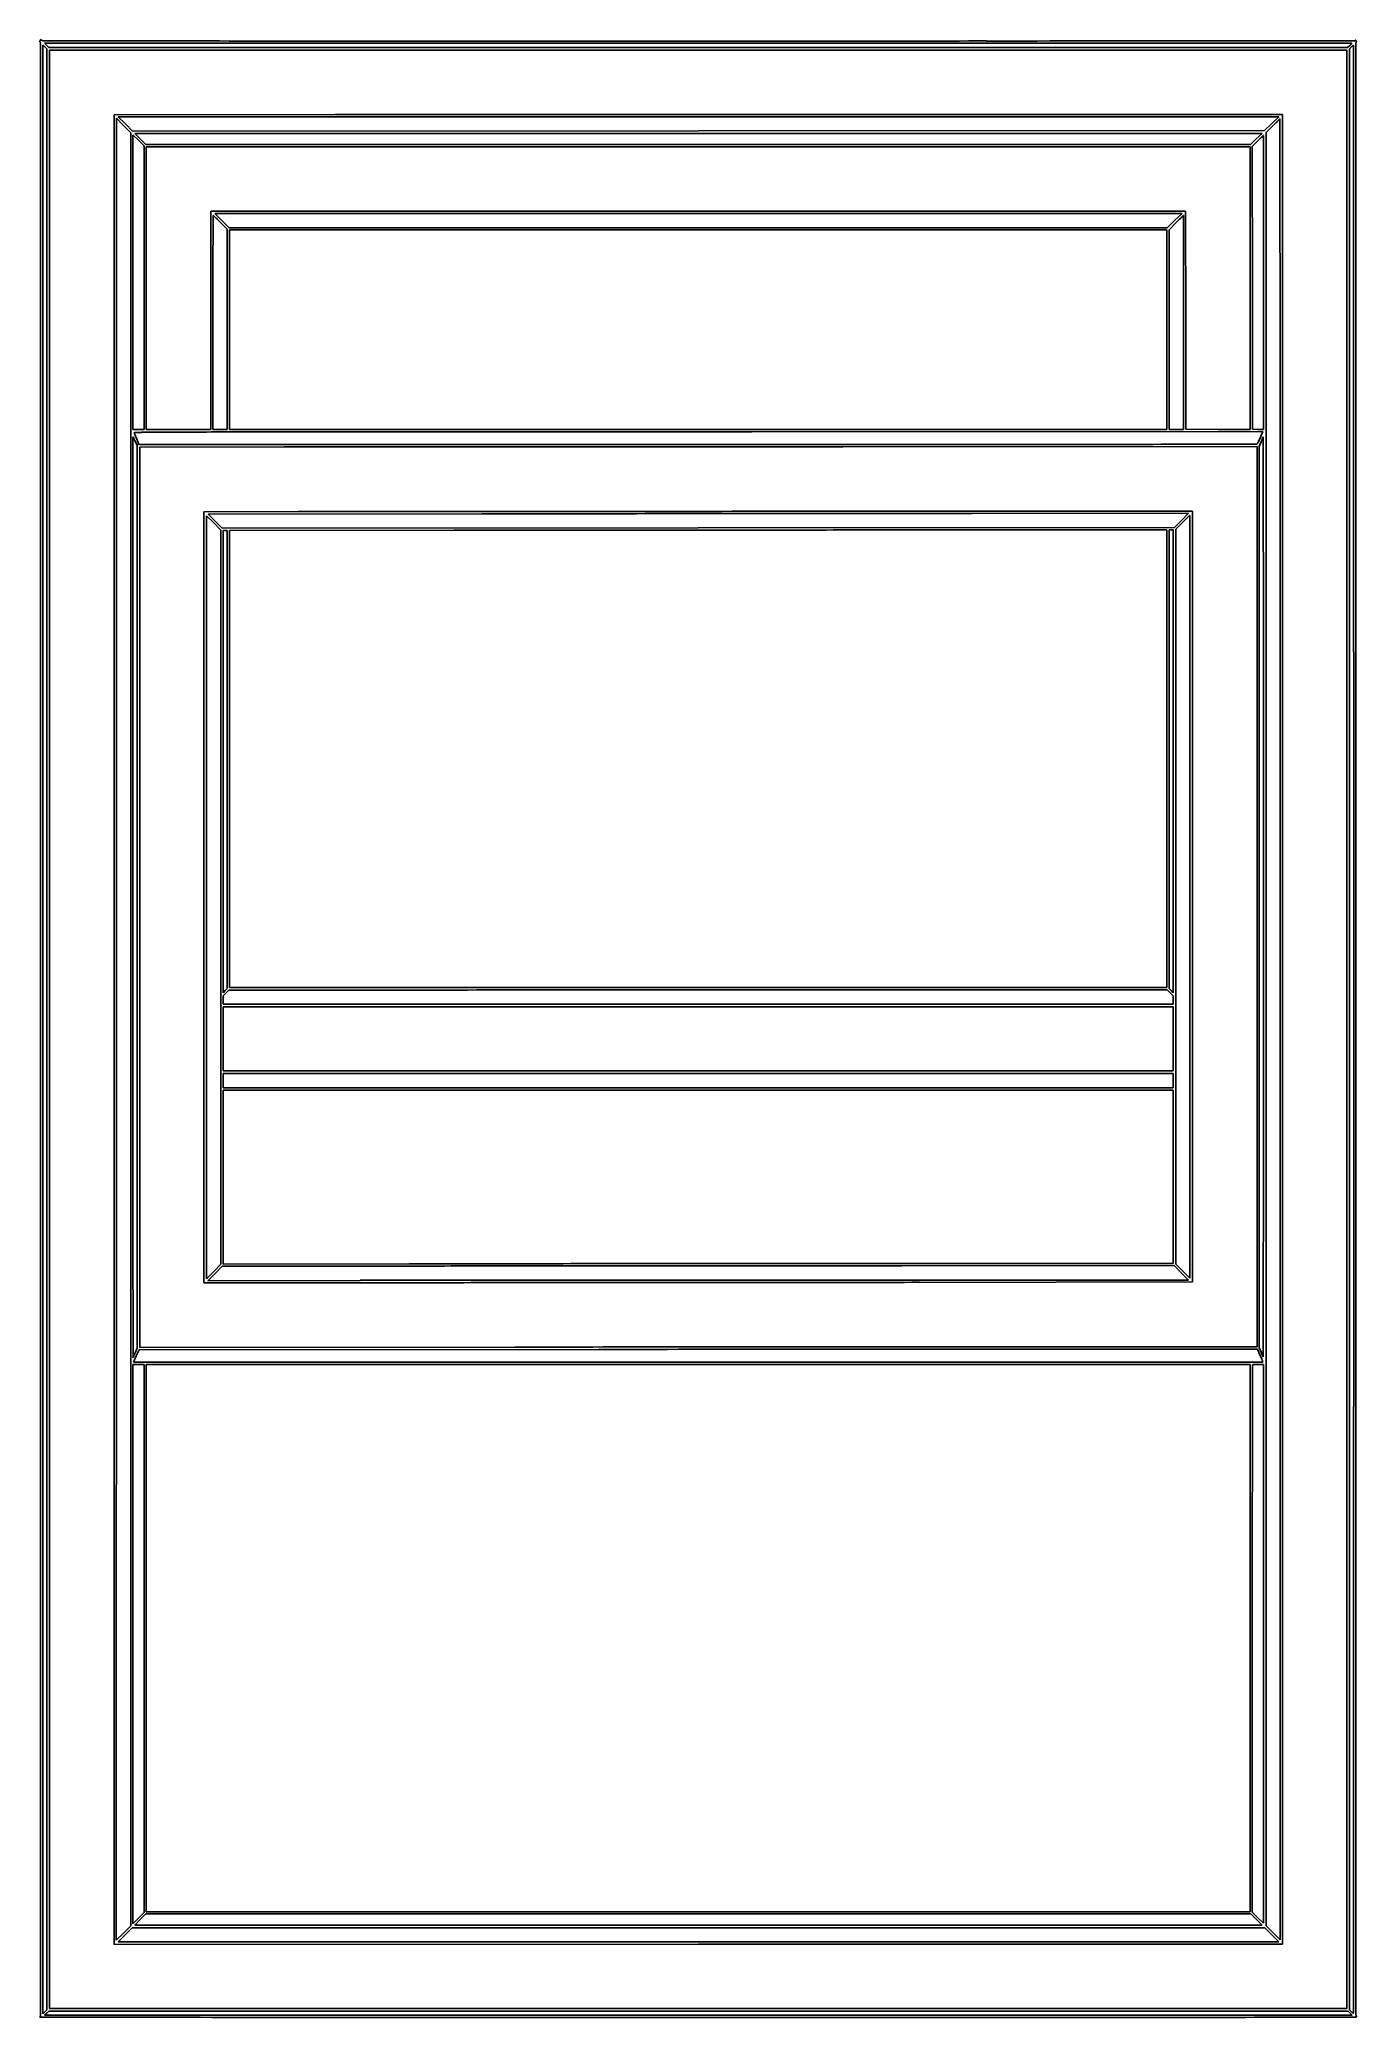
# Model space of a CAD drawing. Header units: inches. Extents: x 40 to 2508, y 20 to 3727.
import ezdxf

# ---------------------------------------------------------------- set-up
doc = ezdxf.new("R2010")
doc.units = ezdxf.units.IN
doc.header["$MEASUREMENT"] = 0
doc.layers.add('freecads.com', color=7, linetype='Continuous')

msp = doc.modelspace()

# ---------------------------------------------------------------- linework, layer by layer
at = {"layer": 'freecads.com'}
for p, q in [((41.8, 3719.5), (41.8, 1871.8)), ((45.9, 3174), (46.1, 3715.6)), ((53.2, 3715.8), (49.3, 3719.8)), ((49.3, 3719.8), (1274.2, 3719.8)), ((50.4, 3712.6), (53.7, 3709.5)), ((57.1, 3711.8), (53.2, 3715.8)), ((53.7, 3709.5), (53.7, 1871.9)), ((1274.2, 3711.8), (57.1, 3711.8)), ((58.7, 1871.8), (58.7, 3706.8)), ((58.7, 3706.8), (1274.2, 3706.8)), ((1274.2, 3719.8), (2499.1, 3719.8)), ((2491.3, 3711.8), (1274.2, 3711.8)), ((1274.2, 3706.8), (2489.7, 3706.8)), ((2489.7, 3706.8), (2489.7, 1871.8)), ((2495.2, 3715.8), (2491.3, 3711.8)), ((2494.7, 3709.2), (2497.9, 3712.5)), ((2494.7, 1871.7), (2494.7, 3709.2)), ((2499.1, 3719.8), (2495.2, 3715.8)), ((2502.3, 3715.5), (2502.5, 3174.2)), ((2506.7, 1871.7), (2506.6, 3717.7)), ((594, 3586.1), (179.7, 3585.8)), ((179.7, 3585.8), (179.7, 1871.3)), ((183.8, 1871.9), (183.8, 3579.3)), ((183.8, 3579.3), (197.3, 3565.6)), ((200.7, 3568.4), (187.2, 3581.8)), ((187.2, 3581.8), (1274.7, 3581.8)), ((197.3, 3565.6), (210.7, 3551.9)), ((214.2, 3554.9), (200.7, 3568.4)), ((1274.7, 3581.8), (2362.2, 3581.8)), ((2369.2, 3586.3), (1688.7, 3586.3)), ((2348.8, 3569), (2335.3, 3556.2)), ((2338.7, 3552.3), (2351.5, 3565.1)), ((2362.2, 3581.8), (2348.8, 3569)), ((2364.6, 3577.7), (2364.7, 3076.6)), ((2369.2, 1871.8), (2369.2, 3586.3)), ((210.7, 3551.9), (210.7, 1871.6)), ((1274.8, 3555.5), (214.2, 3554.9)), ((214.7, 3272.1), (214.7, 3548.3)), ((214.7, 3548.3), (225.2, 3537.8)), ((228.7, 3540.3), (218.3, 3550.8)), ((218.3, 3550.8), (1274.8, 3550.8)), ((225.2, 3537.8), (235.7, 3527.4)), ((239.2, 3529.8), (228.7, 3540.3)), ((235.7, 3527.4), (235.7, 3261.6)), ((1274.2, 3529.9), (239.2, 3529.8)), ((239.7, 3260.8), (239.7, 3525.8)), ((239.7, 3525.8), (1274.2, 3525.8)), ((2309.2, 3529.9), (1274.2, 3529.9)), ((1274.2, 3525.8), (2308.7, 3525.8)), ((2335.3, 3556.2), (1274.8, 3555.5)), ((1274.8, 3550.8), (2331.2, 3550.8)), ((2308.7, 3525.8), (2308.7, 3260.8)), ((2320.2, 3540.4), (2309.2, 3529.9)), ((2312.7, 3526.3), (2323, 3536.6)), ((2313, 3261.3), (2312.7, 3526.3)), ((2331.2, 3550.8), (2320.2, 3540.4)), ((2338.7, 1871.8), (2338.7, 3552.3)), ((1274.2, 3404.8), (360.7, 3404.8)), ((360.7, 3404.8), (360.7, 3200.3)), ((381.7, 3387.3), (368.3, 3400.8)), ((368.3, 3400.8), (1274.7, 3400.8)), ((379, 3384.1), (391.7, 3371.4)), ((395.2, 3373.8), (381.7, 3387.3)), ((1274.2, 3373.9), (395.2, 3373.8)), ((2187.7, 3404.8), (1274.2, 3404.8)), ((2153.2, 3373.9), (1274.2, 3373.9)), ((1274.7, 3400.8), (2181.2, 3400.8)), ((2167.2, 3387.4), (2153.2, 3373.9)), ((2156.7, 3370.3), (2170, 3383.6)), ((2181.2, 3400.8), (2167.2, 3387.4)), ((2188, 3200.6), (2187.7, 3404.8)), ((391.7, 3371.4), (391.7, 3183.6)), ((395.7, 3182.8), (395.7, 3369.8)), ((395.7, 3369.8), (1274.2, 3369.8)), ((1274.2, 3369.8), (2152.7, 3369.8)), ((2152.7, 3369.8), (2152.7, 3182.8)), ((2156.7, 3183.1), (2156.7, 3370.3)), ((214.7, 2995.8), (214.7, 3272.1)), ((2333.7, 3271.3), (2333.7, 2995.8)), ((235.7, 3261.6), (235.7, 2995.8)), ((239.7, 2995.8), (239.7, 3260.8)), ((2308.7, 3260.8), (2308.7, 2995.8)), ((2313.2, 2996.3), (2313, 3261.3)), ((360.7, 3200.3), (360.7, 2995.8)), ((364.7, 2995.8), (364.7, 3196.3)), ((2183.7, 3196.3), (2183.7, 2995.8)), ((2188.2, 2996.3), (2188, 3200.6)), ((391.7, 3183.6), (391.7, 2995.8)), ((395.7, 2995.8), (395.7, 3182.8)), ((2152.7, 3182.8), (2152.7, 2995.8)), ((2156.7, 2995.8), (2156.7, 3183.1)), ((225.2, 2995.8), (214.7, 2995.8)), ((214.8, 2119.4), (214.9, 2982.3)), ((214.9, 2982.3), (218.8, 2974)), ((218.8, 2974), (222.7, 2965.6)), ((226.2, 2967.9), (222, 2977.6)), ((222.7, 2965.6), (222.7, 2119.8)), ((235.7, 2995.8), (225.2, 2995.8)), ((1274, 2967.9), (226.2, 2967.9)), ((300.2, 2995.8), (239.7, 2995.8)), ((360.7, 2995.8), (300.2, 2995.8)), ((378.2, 2995.8), (364.7, 2995.8)), ((391.7, 2995.8), (378.2, 2995.8)), ((1274.2, 2995.8), (395.7, 2995.8)), ((2152.7, 2995.8), (1274.2, 2995.8)), ((1374.9, 2991.6), (2332.6, 2991.8)), ((2170.2, 2995.8), (2156.7, 2995.8)), ((2183.7, 2995.8), (2170.2, 2995.8)), ((2248.5, 2996.1), (2188.2, 2996.3)), ((2308.7, 2995.8), (2248.5, 2996.1)), ((2323.5, 2996.1), (2313.2, 2996.3)), ((2333.7, 2995.8), (2323.5, 2996.1)), ((2325.7, 2963.7), (2329.5, 2972.9)), ((2332.6, 2991.8), (2328.1, 2981.6)), ((2329.5, 2972.9), (2333.2, 2982.1)), ((2333.2, 2982.1), (2333.5, 2551)), ((227.7, 2962.8), (498.5, 2963.1)), ((227.7, 2119.2), (227.7, 2962.8)), ((1545.5, 2963.6), (2321.7, 2963.8)), ((2321.7, 2963.8), (2321.7, 2120.3)), ((2325.7, 2119.6), (2325.7, 2963.7)), ((524, 2842.1), (347.7, 2841.8)), ((347.7, 2841.8), (347.7, 2119.3)), ((352.7, 2119.3), (352.7, 2834.3)), ((352.7, 2834.3), (366.2, 2820.8)), ((355.7, 2837.3), (869, 2837.8)), ((369, 2824.1), (355.7, 2837.3)), ((366.2, 2820.8), (379.7, 2807.4)), ((382.2, 2810.9), (369, 2824.1)), ((2200.7, 2842.8), (1450.5, 2842.6)), ((1787.7, 2838.6), (2193.2, 2838.8)), ((2179.9, 2825.5), (2166.6, 2812.2)), ((2169.7, 2809.3), (2182.5, 2822.1)), ((2193.2, 2838.8), (2179.9, 2825.5)), ((2195.6, 2834.7), (2195.7, 2624.9)), ((2200.7, 2120.5), (2200.7, 2842.8)), ((379.7, 2807.4), (379.7, 2119.3)), ((1274.4, 2811.5), (382.2, 2810.9)), ((383.7, 2373.6), (383.7, 2806.8)), ((383.7, 2806.8), (387.7, 2806.8)), ((387.7, 2806.8), (391.7, 2806.8)), ((391.7, 2806.8), (391.7, 2377.5)), ((395.7, 2806.8), (816, 2807.1)), ((395.7, 2378.3), (395.7, 2806.8)), ((2166.6, 2812.2), (1274.4, 2811.5)), ((1694.5, 2807.6), (2152.7, 2807.8)), ((2152.7, 2807.8), (2152.7, 2378.8)), ((2156.7, 2378), (2156.7, 2807.8)), ((2156.7, 2807.8), (2160.7, 2807.8)), ((2160.7, 2807.8), (2164.7, 2807.8)), ((2164.7, 2807.8), (2164.7, 2374.1)), ((2169.7, 2120.3), (2169.7, 2809.3)), ((383.7, 1940.4), (383.7, 2373.6)), ((391.7, 2377.5), (391.7, 1948.2)), ((395.7, 1949.8), (395.7, 2378.3)), ((2152.7, 2378.8), (2152.7, 1949.8)), ((2156.7, 1948.2), (2156.7, 2378)), ((2164.7, 2374.1), (2164.7, 1940.4)), ((222.7, 2119.8), (222.7, 1273.9)), ((227.7, 1275.5), (227.7, 2119.2)), ((347.7, 2119.3), (347.7, 1396.8)), ((352.7, 1404.4), (352.7, 2119.3)), ((379.7, 2119.3), (379.7, 1431.3)), ((2169.7, 1431.3), (2169.7, 2120.3)), ((2195.7, 2120.1), (2195.7, 1405.4)), ((2200.7, 1398.2), (2200.7, 2120.5)), ((2321.7, 2120.3), (2321.7, 1276.8)), ((2325.7, 1275.4), (2325.7, 2119.6)), ((387.7, 1944.3), (383.7, 1940.4)), ((383.7, 1934.4), (389, 1939.6)), ((383.7, 1926.6), (383.7, 1934.4)), ((391.7, 1948.2), (387.7, 1944.3)), ((389, 1939.6), (394.3, 1944.8)), ((394.3, 1944.8), (441.8, 1945.1)), ((1274.2, 1949.8), (395.7, 1949.8)), ((2152.7, 1949.8), (1274.2, 1949.8)), ((1321.3, 1945.6), (2153.3, 1945.8)), ((2153.3, 1945.8), (2159, 1940.1)), ((2160.7, 1944.3), (2156.7, 1948.2)), ((2159, 1940.1), (2164.7, 1934.3)), ((2164.7, 1940.4), (2160.7, 1944.3)), ((2164.7, 1934.3), (2164.7, 1926.6)), ((383.7, 1918.8), (383.7, 1926.6)), ((1274.2, 1918.8), (383.7, 1918.8)), ((383.7, 1853.8), (383.7, 1913.8)), ((383.7, 1913.8), (1274.2, 1913.8)), ((2164.7, 1918.8), (1274.2, 1918.8)), ((1274.2, 1913.8), (2164.7, 1913.8)), ((2164.7, 1926.6), (2164.7, 1918.8)), ((2164.7, 1913.8), (2164.7, 1853.8)), ((41.8, 1871.8), (41.8, 24.2)), ((45.7, 26.4), (45.7, 1871.1)), ((53.7, 1871.9), (53.7, 34.2)), ((58.7, 36.8), (58.7, 1871.8)), ((179.7, 1871.3), (179.7, 156.8)), ((183.7, 164.4), (183.8, 1871.9)), ((210.7, 1871.6), (210.7, 191.3)), ((383.7, 1793.8), (383.7, 1853.8)), ((2164.7, 1853.8), (2164.7, 1793.8)), ((2338.7, 191.3), (2338.7, 1871.8)), ((2364.7, 1871.6), (2364.7, 165.4)), ((2369.2, 157.3), (2369.2, 1871.8)), ((2489.7, 1871.8), (2489.7, 36.8)), ((2494.7, 34.2), (2494.7, 1871.7)), ((2506.8, 25.7), (2506.7, 1871.7)), ((1274.2, 1793.8), (383.7, 1793.8)), ((383.7, 1775.3), (383.7, 1788.8)), ((383.7, 1788.8), (1274.2, 1788.8)), ((2164.7, 1793.8), (1274.2, 1793.8)), ((1274.2, 1788.8), (2164.7, 1788.8)), ((2164.7, 1788.8), (2164.7, 1775.3)), ((383.7, 1761.8), (383.7, 1775.3)), ((1274.2, 1761.8), (383.7, 1761.8)), ((383.7, 1594.7), (383.7, 1757.8)), ((383.7, 1757.8), (1274.2, 1757.8)), ((2164.7, 1761.8), (1274.2, 1761.8)), ((1274.2, 1757.8), (2164.7, 1757.8)), ((2164.7, 1775.3), (2164.7, 1761.8)), ((2164.7, 1757.8), (2164.7, 1595.3)), ((2333.5, 1688.7), (2333.2, 1257.7)), ((383.7, 1431.5), (383.7, 1594.7)), ((2164.7, 1595.3), (2164.7, 1432.8)), ((215, 1257), (214.9, 1510.1)), ((366.2, 1417.8), (352.7, 1404.4)), ((355.2, 1400.6), (368.7, 1414.2)), ((379.7, 1431.3), (366.2, 1417.8)), ((368.7, 1414.2), (382.2, 1427.8)), ((382.2, 1427.8), (764.7, 1428.1)), ((732.5, 1432.2), (383.7, 1431.5)), ((2164.7, 1432.8), (1623, 1432.8)), ((1656.7, 1428.6), (2166.3, 1428.8)), ((2166.3, 1428.8), (2179.7, 1415.3)), ((2182.7, 1418.3), (2169.7, 1431.3)), ((2179.7, 1415.3), (2193.2, 1401.8)), ((2195.7, 1405.4), (2182.7, 1418.3)), ((347.7, 1396.8), (762.6, 1396.8)), ((640.7, 1401.2), (355.2, 1400.6)), ((2193.2, 1401.8), (1559.6, 1401.8)), ((1689.1, 1397.5), (2200.7, 1398.2)), ((222.7, 1273.9), (219.1, 1265.6)), ((221.2, 1259.6), (226.4, 1271.3)), ((226.4, 1271.3), (1087.3, 1271.8)), ((930.5, 1276.2), (227.7, 1275.5)), ((2321.7, 1276.8), (1977.5, 1276.8)), ((2135.2, 1272.3), (2322.2, 1272.3)), ((2322.2, 1272.3), (2326.4, 1262.8)), ((2329.5, 1266.5), (2325.7, 1275.4)), ((2333.2, 1257.7), (2329.5, 1266.5)), ((214.7, 719.6), (214.7, 1243.8)), ((214.7, 1243.8), (225.2, 1243.8)), ((215.9, 1247.8), (221.2, 1259.6)), ((1274.3, 1247.8), (215.9, 1247.8)), ((225.2, 1243.8), (235.7, 1243.8)), ((235.7, 1243.8), (235.7, 730.1)), ((239.7, 730.8), (239.7, 1243.8)), ((239.7, 1243.8), (1274.2, 1243.8)), ((1274.2, 1243.8), (2308.7, 1243.8)), ((2332.6, 1247.8), (1274.3, 1247.8)), ((2308.7, 1243.8), (2308.7, 730.8)), ((2323.9, 1243.8), (2333.7, 1243.8)), ((2331.6, 1250.6), (2332.6, 1247.8)), ((2333.7, 1243.8), (2333.7, 720.1)), ((214.7, 195.4), (214.7, 719.6)), ((235.7, 730.1), (235.7, 216.3)), ((239.7, 217.8), (239.7, 730.8)), ((2308.7, 730.8), (2308.7, 217.8)), ((2312.7, 217.3), (2312.7, 729.9)), ((2333.7, 720.1), (2333.7, 196.4)), ((2502.5, 569.5), (2502.3, 28.1)), ((210.7, 191.3), (197.2, 177.8)), ((200.2, 174.8), (213.2, 187.8)), ((213.2, 187.8), (1274.7, 187.8)), ((225.2, 205.8), (214.7, 195.4)), ((218.3, 192.8), (228.7, 203.3)), ((1274.8, 192.9), (218.3, 192.8)), ((235.7, 216.3), (225.2, 205.8)), ((228.7, 203.3), (239.2, 213.8)), ((239.2, 213.8), (1274.6, 213.8)), ((1274.2, 217.8), (239.7, 217.8)), ((2308.7, 217.8), (1274.2, 217.8)), ((1274.6, 213.8), (2310.1, 213.8)), ((1274.7, 187.8), (2336.3, 187.8)), ((2331.2, 192.9), (1274.8, 192.9)), ((2310.1, 213.8), (2320.6, 203.4)), ((2323.2, 206.8), (2312.7, 217.3)), ((2320.6, 203.4), (2331.2, 192.9)), ((2333.7, 196.4), (2323.2, 206.8)), ((2336.3, 187.8), (2349.2, 174.8)), ((2351.7, 178.3), (2338.7, 191.3)), ((179.7, 156.8), (1274.5, 157.1)), ((197.2, 177.8), (183.7, 164.4)), ((187.3, 161.8), (200.2, 174.8)), ((1274.7, 161.8), (187.3, 161.8)), ((1274.5, 157.1), (2369.2, 157.3)), ((2362.2, 161.8), (1274.7, 161.8)), ((2349.2, 174.8), (2362.2, 161.8)), ((2364.7, 165.4), (2351.7, 178.3)), ((49.7, 30.3), (45.7, 26.4)), ((49.3, 23.8), (53.2, 27.8)), ((1274.7, 23.8), (49.3, 23.8)), ((53.7, 34.2), (49.7, 30.3)), ((53.2, 27.8), (57.1, 31.8)), ((57.1, 31.8), (1274.7, 31.8)), ((1274.2, 36.8), (58.7, 36.8)), ((2489.7, 36.8), (1274.2, 36.8)), ((1274.7, 31.8), (2492.3, 31.8)), ((2500.1, 23.8), (1274.7, 23.8)), ((2492.3, 31.8), (2496.2, 27.8)), ((2498, 31), (2494.7, 34.2)), ((2496.2, 27.8), (2500.1, 23.8))]:
    msp.add_line(p, q, dxfattribs=at)
for centre, radius, start, end in [((40, 3723.6), 0.198, 101.8298, 180.0001), ((40.3, 3723.6), 0.503, 180, 220.8275), ((40.5, 3721.2), 2.65, 90, 101.8298), ((48.8, 3730.9), 11.7, 220.8275, 225), ((40.5, 3724.7), 0.885, 270, 301.1544), ((37.4, 3719.5), 4.48, 0.0001, 45), ((40.3, 3725.1), 1.33, 301.1544, 324.0548), ((40, 3725.4), 1.74, 324.0549, 343.7959), ((39.5, 3725.5), 2.27, 343.7959, 0), ((51, 3725.5), 9.23, 174.0932, 180), ((42, 3726.4), 0.228, 90, 174.093), ((42, 3726), 0.626, 49.6493, 90), ((10.9, 3689.4), 48.7, 47.8554, 49.6494), ((46.5, 3728.8), 4.43, 227.8553, 269.9165), ((46.4, 3715.6), 0.29, 89.9999, 179.9781), ((46.4, 3715.1), 0.708, 53.68, 89.9999), ((2451, 1654218.6), 1650496, 269.9165298, 269.922947), ((27.5, 3689.3), 32.7, 51.3737, 53.6799), ((30.1, 3692.6), 28.5, 48.1637, 51.3737), ((18.9, 3680.1), 45.4, 45.8949, 48.1637), ((547.7, 239045.7), 235321.8, 269.922977, 269.994023), ((1277.5, 7232768.2), 7229044.3, 269.99402148, 269.99998024), ((1274, 2549637.7), 2545913.8, 270.000023, 270.0121697), ((1678.5, 644153.8), 640429.9, 270.0121917, 270.0461108), ((-60342.6, 77623674.5), 77619975.6, 270.046161809, 270.046390992), ((2525.6, 3685.7), 38.5, 133.2187, 135.895), ((2516.2, 3695.7), 24.9, 129.5022, 133.2187), ((2517, 3694.8), 26.1, 126.5954, 129.5022), ((2501.9, 3715.1), 0.781, 90, 126.5954), ((2501.9, 3715.5), 0.332, 0.025, 90.0001), ((2504.4, 3725.4), 1.03, 270.0464, 328.2825), ((2506, 3724.4), 0.916, 80.6398, 148.2825), ((2505.9, 3723.6), 1.66, 37.0879, 80.6398), ((2515.1, 3717.7), 8.49, 152.0541, 180.0021), ((2504.5, 3722.5), 3.45, 9.5159, 37.0879), ((2505.6, 3722.7), 2.29, 332.0541, 9.516), ((1049.1, -742004.5), 745590.7, 90.0191578, 90.0349714), ((1720.5, -2752932.3), 2756518.6, 90.013179, 90.0191378), ((1773.3, -2990635.4), 2994221.7, 90.0071852, 90.013144), ((1683.1, -2268991.8), 2272578.2, 89.9998586, 90.0071924), ((3612.6, 2306.7), 1781.6, 134.8409, 135.0636), ((3003.9, 2918.8), 918.3, 134.475, 134.8408), ((8697.9, -2880.5), 9045.7, 134.44171, 134.47494), ((2364.5, 3577.6), 0.261, 89.9999, 134.4416), ((2364.5, 3577.7), 0.109, 0.0087, 89.9997), ((3128.4, 2733.8), 1137.2, 134.8169, 135.0976), ((2742.2, 3122.6), 589.2, 134.3575, 134.8168), ((5542.9, 258.4), 4595.1, 134.3051, 134.3576), ((2333.5, 3546.6), 0.264, 89.9999, 134.3049), ((2333.5, 3546.7), 0.11, 0.056, 90.0001), ((-20204680.6, -16175.9), 20207023.8, 0.05569323, 0.05592242), ((-143953.2, 3323.7), 146286.9, 0.020871, 0.055707), ((1127188.3, -799.6), 1126831, 179.7866379, 179.7896173), ((365.5, 3396.5), 0.303, 90, 179.7866), ((365.5, 3396.1), 0.724, 46.9097, 90), ((-475.5, 2497.1), 1231.8, 46.6689, 46.9098), ((133.2, 3142.3), 344.7, 45.6819, 46.669), ((-75.9, 2928.2), 644, 45.0636, 45.6819), ((3533.7, 2022.7), 1926.6, 134.845, 135.0591), ((2875.1, 2684.9), 992.6, 134.4935, 134.8451), ((9310.8, -3865.7), 10175.7, 134.46278, 134.49349), ((2183.5, 3396.6), 0.261, 90, 134.4628), ((2183.5, 3396.7), 0.109, 0.0761, 90.0003), ((-7346344, -6329.7), 7348534, 0.07537737, 0.07583574), ((-287924.9, 3271.3), 290258.6, 0.00001, 0.020866), ((28553.5, 3234.4), 28188.8, 179.78963, 179.92118), ((-76361.5, 3234.5), 78545.2, 0.028232, 0.075444), ((56238.2, 3196.3), 55873.5, 179.92116, 180), ((-154080.3, 3196.2), 156264, 0.000037, 0.028227), ((2481164.3, 2226.8), 2481118.6, 179.9781282, 179.9918792), ((-2185885.3, 2220.8), 2188388, 0.0093764, 0.0249609), ((-5734836.2, 2190.1), 5737200.9, 0.00335366, 0.00885406), ((218, 2989.4), 0.866, 92.0438, 199.9369), ((240.6, 2997.6), 24.9, 199.937, 202.7189), ((995, 3313.5), 842.8, 202.719, 202.9376), ((248.3, 2140.5), 850.2, 91.1517, 92.0439), ((899.4, 3273), 739, 202.9377, 203.2352), ((1191.2, 3398.3), 1056.5, 203.2352, 203.4628), ((259.5, 1580), 1410.9, 90.2178, 91.1517), ((450.3, -48578.8), 51570, 90.14821, 90.21788), ((407.3, -31949.7), 34940.9, 90.03133, 90.14822), ((2642.2, -4128166.4), 4131158.2, 90.0273657, 90.0312618), ((1869.9, -2509407.3), 2512398.9, 90.0198229, 90.0273859), ((2413.8, -4064543.7), 4067535.5, 90.0146331, 90.0199043), ((1395.7, 5882473.7), 5879505.8, 269.99881352, 270.00523065), ((1918.4, 156754.5), 153786.6, 270.005254, 270.094407), ((600.3, 956751), 953784.2, 270.094403, 270.1033412), ((2320.5, 2970.7), 2.34, 270.1034, 331.8868), ((2302.9, 2980.1), 22.3, 331.8868, 335.1985), ((1654.4, 3279.8), 736.8, 335.1985, 335.4632), ((1733.3, 3243.8), 650, 335.4633, 335.8213), ((1481.3, 3356.9), 926.2, 335.8213, 336.0958), ((872.7, -396386), 399349.3, 90.031922, 90.053694), ((2517.2, -3340635.9), 3343599.7, 90.0274089, 90.0319925), ((2694, -3696048.6), 3699012.3, 90.0227002, 90.027513), ((2882.1, -4168646.6), 4171610.4, 90.0183574, 90.0227119), ((717.7, -130788.7), 133630.9, 90.036761, 90.083056), ((2152.6, -2366045.5), 2368888.2, 90.0310489, 90.0367785), ((2184.6, -2423538.6), 2426381.3, 90.0244223, 90.0310686), ((3171.4, -2352386.3), 2355225.2, 90.0505102, 90.0560106), ((4613.2, -3989391), 3992230.6, 90.0468246, 90.0504915), ((2481.3, -3124004.4), 3126847.1, 90.0188883, 90.0243887), ((4298.5, -3604773.3), 3607612.8, 90.0429221, 90.0468182), ((2653, -1407663.3), 1410502.2, 90.0351486, 90.0429408), ((3443.6, 1563.7), 1781.6, 134.8409, 135.0636), ((2834.9, 2175.8), 918.3, 134.475, 134.8408), ((8528.9, -3623.5), 9045.7, 134.44171, 134.47494), ((2195.5, 2834.6), 0.261, 89.9999, 134.4416), ((2195.5, 2834.7), 0.109, 0.0211, 89.9999), ((6641, -9692469.7), 9695278.5, 90.03327816, 90.03442407), ((12525.2, -19789439.6), 19792250.2, 90.03264773, 90.03333528), ((12724.4, -20090011), 20092821.6, 90.03203967, 90.03272722), ((8690.3, -12870547.4), 12873356.9, 90.0311365, 90.03205323), ((-992269.8, 2256.6), 994465.5, 0.007925, 0.0212176), ((4912219.6, 1874.3), 4912173.8, 179.9917864, 180.000037), ((-4308981.9, 1873.2), 4311484.7, 359.9999823, 0.0093788), ((-530986.9, 2240.1), 533320.5, 0.012317, 0.033402), ((-10901928.4, 1882.1), 10904293.1, 359.99994512, 0.00338286), ((-1955418.6, 2121.4), 1957614.3, 359.9999616, 0.007983), ((-1084980, 2120.2), 1087313.6, 359.9999832, 0.0123591), ((2017640.4, 1940.8), 2017425.6, 179.9949258, 180.0043223), ((-1084962.7, 2119.5), 1087296.3, 359.9876408, 0.0000167), ((482.4, -5199), 7144.2, 90.03652, 90.32575), ((3226.3, -4317290.5), 4319236.6, 90.0332507, 90.0364592), ((1639.3, -1584705.2), 1586650.8, 90.0231253, 90.0332093), ((2121.3, -2776661.7), 2778607.4, 90.0164971, 90.0231434), ((-530953, 1999.7), 533286.6, 359.966596, 359.987681), ((-4907799.2, 1868.8), 4910302, 359.9917848, 0.0000354), ((1023945.3, 1865.6), 1023730.5, 180.0043122, 180.0198967), ((1127.7, -205512.8), 206945.3, 90.061974, 90.109415), ((2539, -2683960.8), 2685389.5, 90.0339609, 90.0378571), ((1665.9, -703667.5), 705100.3, 90.0429037, 90.0619259), ((5347.2, -7411528.2), 7412957.7, 90.03217413, 90.03400759), ((1712.2, -767166.4), 768599.2, 90.0240159, 90.0428089), ((5565.1, -7785657.9), 7787087.4, 90.03039758, 90.03223104), ((1623.7, -558556.9), 559989.8, 90.000071, 90.023906), ((4128.3, -5067236.5), 5068665.7, 90.027938, 90.030459), ((920.7, -128363.3), 129764.9, 90.056942, 90.123634), ((762.4, 408415.5), 407018.6, 270.000026, 270.027528), ((1517.7, -728969.7), 730371.5, 90.0383921, 90.0569559), ((462.1, 1034352.3), 1032955.5, 270.0275053, 270.0412563), ((1575.9, -815066.1), 816467.9, 90.0196325, 90.0384255), ((422.2, 1090675.7), 1089278.9, 270.0412208, 270.0547426), ((1559.3, -764581.6), 765983.4, 89.999977, 90.0196868), ((842.3, 651259.6), 649862.6, 270.0547168, 270.0746557), ((-30.5, 1373), 271.7, 335.3461, 335.9878), ((-220, 1457.4), 479.1, 335.9878, 336.4074), ((2633.2, -1793232.5), 1794509.5, 90.0449671, 90.0543636), ((5261.8, -7151655.8), 7152928.9, 90.03068806, 90.03343825), ((2832.6, -2046974.7), 2048251.8, 90.0364964, 90.0449762), ((4288.6, -5325315.8), 5326588.6, 90.0273032, 90.030741), ((2691.3, -1827547.4), 1828824.5, 90.0279677, 90.0364475), ((4418.9, -5591232.1), 5592505, 90.0245907, 90.0273409), ((1977.5, -365308), 366584.9, 89.999999, 90.027959), ((2132.2, -263497.7), 264770, 89.999358, 90.024568), ((1752.9, 1008.4), 627.4, 23.5445, 23.9274), ((215, 1257), 0.0889, 180.02, 317.9534), ((214.1, 1257.9), 1.4, 317.9533, 335.1222), ((-393.9, 1539.8), 671.5, 335.1222, 335.3461), ((18800468.7, -23337.3), 18798171.6, 179.92508206, 179.92554043), ((2314.1, 1242.5), 0.938, 135, 179.9249), ((2314.1, 1242.5), 0.921, 94.7587, 135), ((2325.8, 1101.8), 142.1, 93.6329, 94.7586), ((2322.3, 1156.5), 87.3, 91.4499, 93.633), ((2323.9, 1093), 150.8, 90, 91.45), ((1849.2, 1050.3), 522.4, 23.1052, 23.5445), ((1876.6, 1062), 492.6, 22.71, 23.1051), ((2294.9, 1237.1), 39.1, 20.1874, 22.71), ((-2477670.4, 1516.5), 2480173.1, 359.9781225, 359.9918735), ((206275.4, 827.2), 203962.7, 179.925565, 179.972089), ((405187.4, 730), 402874.7, 179.972056, 180.000017), ((40.8, 20.8), 0.409, 135, 269.9431), ((37.4, 24.2), 4.48, 315, 359.9999), ((12755.2, 12799903.7), 12799889.6, 269.94308711, 269.94423303), ((717.7, 432373.5), 432353.6, 269.944223, 269.990747), ((1270.6, 3818176.4), 3818156.5, 269.9906562, 270.0000527), ((1277, 9677770.7), 9677750.9, 269.99998265, 270.0047955), ((2072.2, 176547.2), 176527.3, 270.004791, 270.089818), ((1003.4, 858457.6), 858438.6, 270.0898114, 270.1003538), ((2529.6, 63.6), 45.4, 225.8949, 228.1637), ((2518.4, 51.1), 28.5, 228.1637, 231.3737), ((2521, 54.3), 32.7, 231.3737, 233.6799), ((2502, 28.6), 0.708, 233.68, 269.9999), ((2502, 28.1), 0.29, 269.9999, 359.9781), ((2515.2, 25.7), 8.37, 180.0023, 208.155), ((2506.9, 21.3), 0.966, 270.1003, 28.155)]:
    msp.add_arc(centre, radius, start, end, dxfattribs=at)

doc.saveas('drawing.dxf')
